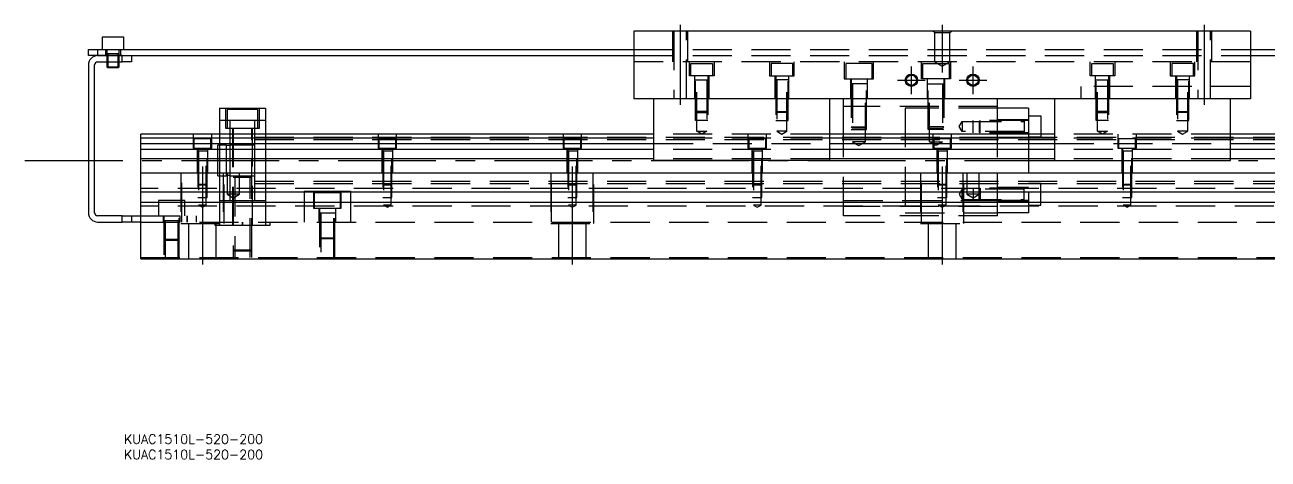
# Model space of a CAD drawing. Extents: x -21 to 723, y -312 to 112.
# Drawn here: x -20.6 to 382.7, y -312.2 to -171.2 of the extents above; entities that cross this region are included whole.
import ezdxf

# ---------------------------------------------------------------- set-up
doc = ezdxf.new("R2010")
doc.units = 0
doc.linetypes.add('CENTER', pattern=[50.8, 31.75, -6.35, 6.35, -6.35])
doc.linetypes.add('DASHED', pattern=[19.05, 12.7, -6.35])
doc.layers.get('0').update_dxf_attribs({"linetype": 'CONTINUOUS'})
doc.layers.add('CENTER', color=1, linetype='CENTER')
doc.styles.get("Standard").update_dxf_attribs({"font": 'txt.shx', "height": 3, "bigfont": 'bigfont.shx'})

# ---------------------------------------------------------------- blocks, each defined once
blk = doc.blocks.new('*U2')
at = {"color": 7, "linetype": 'CONTINUOUS'}
blk.add_text('KUAC1510L-520-200', height=3, dxfattribs=at).set_placement((11.53, -312.17))
blk = doc.blocks.new('*U3')
at = {"color": 7, "linetype": 'CONTINUOUS'}
blk.add_text('KUAC1510L-520-200', height=3, dxfattribs=at).set_placement((11.53, -307.18))

msp = doc.modelspace()

# ---------------------------------------------------------------- linework, layer by layer
at = {"color": 7, "linetype": 'CONTINUOUS'}
for p, q in [((177, -173.2), (177, -195.2)), ((377, -173.2), (177, -173.2)), ((377, -173.2), (377, -195.2)), ((11.5, -175.2), (4.5, -175.2)), ((4.5, -175.2), (4.5, -179.2)), ((11.5, -179.2), (11.5, -175.2)), ((0, -181.2), (0, -179.2)), ((0, -179.2), (3, -179.2)), ((3, -181.2), (0, -181.2)), ((3, -179.2), (3, -181.2)), ((3, -179.2), (177, -179.2)), ((3, -181.2), (11, -181.2)), ((11, -181.2), (3, -181.2)), ((11, -181.2), (177, -181.2)), ((11, -183.2), (11, -181.2)), ((14, -181.2), (14, -183.2)), ((377, -179.2), (551, -179.2)), ((377, -181.2), (543, -181.2)), ((0, -184.2), (0, -232.2)), ((2, -232.2), (2, -184.2)), ((3, -183.2), (11, -183.2)), ((6, -183.2), (6, -184.85)), ((6, -184.85), (10, -184.85)), ((6, -184.85), (6.35, -185.2)), ((6.35, -183.2), (6.35, -185.2)), ((9.65, -185.2), (6.35, -185.2)), ((9.65, -185.2), (9.65, -183.2)), ((9.65, -185.2), (10, -184.85)), ((10, -184.85), (10, -183.2)), ((14, -183.2), (11, -183.2)), ((377, -195.2), (177, -195.2)), ((183.5, -215.2), (183.5, -195.2)), ((240.5, -215.2), (240.5, -195.2)), ((245, -206.7), (245, -195.2)), ((295, -206.7), (295, -195.2)), ((313.5, -215.2), (313.5, -195.2)), ((370.5, -215.2), (370.5, -195.2)), ((42.5, -198.2), (57.5, -198.2)), ((42.5, -198.2), (42.5, -206.7)), ((57.5, -198.2), (57.5, -206.7)), ((305, -198.2), (295, -198.2)), ((302.35, -198.2), (302, -198.2)), ((305, -198.2), (305, -206.7)), ((305, -200.7), (309, -200.7)), ((309, -200.7), (309, -206.7)), ((183.5, -206.7), (17, -206.7)), ((17, -247.2), (17, -206.7)), ((183.5, -207.952272), (17, -207.952272)), ((17, -209.72668), (183.5, -209.72668)), ((313.5, -206.7), (240.5, -206.7)), ((313.5, -207.952272), (240.5, -207.952272)), ((240.5, -209.72668), (313.5, -209.72668)), ((537, -206.7), (370.5, -206.7)), ((537, -207.952272), (370.5, -207.952272)), ((370.5, -209.72668), (537, -209.72668)), ((183.5, -211.623076), (17, -211.623076)), ((313.5, -211.623076), (240.5, -211.623076)), ((537, -211.623076), (370.5, -211.623076)), ((183.5, -214.677372), (17, -214.677372)), ((240.5, -215.2), (183.5, -215.2)), ((313.5, -214.677372), (240.5, -214.677372)), ((313.5, -215.2), (370.5, -215.2)), ((537, -214.677372), (370.5, -214.677372)), ((17, -219.2), (537, -219.2)), ((53.000006, -220.7), (46.999994, -220.7)), ((53.000006, -220.7), (46.999994, -220.7)), ((537, -225.5), (17, -225.5)), ((537, -228.9), (17, -228.9)), ((11, -233.2), (3, -233.2)), ((11, -235.2), (11, -233.2)), ((11, -233.2), (14, -233.2)), ((14, -233.2), (14, -235.2)), ((14, -233.2), (17, -233.2)), ((3, -235.2), (11, -235.2)), ((14, -235.2), (11, -235.2)), ((17, -235.2), (14, -235.2)), ((17, -247.2), (537, -247.2))]:
    msp.add_line(p, q, dxfattribs=at)
at = {"color": 3, "linetype": 'DASHED'}
for p, q in [((189.500006, -173.2), (189.500006, -183.2)), ((189.9, -173.2), (189.9, -195.2)), ((194.1, -195.2), (194.1, -173.2)), ((194.499994, -183.2), (194.499994, -173.2)), ((274.5, -173.7), (274, -173.2)), ((279.5, -173.7), (280, -173.2)), ((359.500006, -173.2), (359.500006, -183.2)), ((359.9, -173.2), (359.9, -195.2)), ((364.1, -195.2), (364.1, -173.2)), ((364.499994, -183.2), (364.499994, -173.2)), ((274.5, -173.7), (274.5, -183.2)), ((274.5, -173.7), (279.5, -173.7)), ((279.5, -183.2), (279.5, -173.7)), ((5.5, -179.2), (5.5, -181.2)), ((6, -179.2), (6, -183.2)), ((10, -180.6), (6, -180.6)), ((6.35, -180.6), (6.35, -183.2)), ((9.65, -183.2), (9.65, -180.6)), ((10, -183.2), (10, -179.2)), ((10.5, -181.2), (10.5, -179.2)), ((177, -179.2), (377, -179.2)), ((177, -181.2), (377, -181.2)), ((377, -183.2), (177, -183.2)), ((195, -187.7), (195, -183.2)), ((195.5, -183.7), (202.5, -183.7)), ((195.5, -187.7), (195.5, -183.7)), ((202.5, -183.7), (202.5, -187.7)), ((203, -183.2), (203, -187.7)), ((221, -183.2), (221, -187.7)), ((228.5, -183.7), (221.5, -183.7)), ((221.5, -183.7), (221.5, -187.7)), ((228.5, -187.7), (228.5, -183.7)), ((229, -187.7), (229, -183.2)), ((245.25, -183.2), (245.25, -188.7)), ((246.5, -183.7), (245.75, -183.7)), ((245.75, -183.7), (245.75, -188.7)), ((253.5, -183.7), (246.5, -183.7)), ((254.25, -183.7), (253.5, -183.7)), ((254.25, -188.7), (254.25, -183.7)), ((254.75, -188.7), (254.75, -183.2)), ((270.25, -188.7), (270.25, -183.2)), ((270.75, -183.7), (271.5, -183.7)), ((270.75, -188.7), (270.75, -183.7)), ((271.5, -183.7), (278.5, -183.7)), ((279.5, -183.2), (274.5, -183.2)), ((274.5, -183.2), (277, -184.643376)), ((277, -184.643376), (279.5, -183.2)), ((278.5, -183.7), (279.25, -183.7)), ((279.25, -183.7), (279.25, -188.7)), ((279.75, -183.2), (279.75, -188.7)), ((325, -187.7), (325, -183.2)), ((325.5, -183.7), (332.5, -183.7)), ((325.5, -187.7), (325.5, -183.7)), ((332.5, -183.7), (332.5, -187.7)), ((333, -183.2), (333, -187.7)), ((351, -183.2), (351, -187.7)), ((358.5, -183.7), (351.5, -183.7)), ((351.5, -183.7), (351.5, -187.7)), ((358.5, -187.7), (358.5, -183.7)), ((359, -187.7), (359, -183.2)), ((203, -187.7), (195, -187.7)), ((196.75, -195.2), (196.75, -187.7)), ((197.000006, -202.2), (196.999986, -187.7)), ((196.999994, -189.1), (201.000006, -189.1)), ((197.35, -205.7), (197.35, -189.1)), ((200.65, -189.1), (200.65, -205.7)), ((201.000014, -187.7), (200.999994, -202.2)), ((201.25, -187.7), (201.25, -195.2)), ((221, -187.7), (229, -187.7)), ((222.75, -187.7), (222.75, -195.2)), ((222.999986, -187.7), (223.000006, -202.2)), ((227.000006, -189.1), (222.999994, -189.1)), ((223.35, -189.1), (223.35, -205.7)), ((226.65, -205.7), (226.65, -189.1)), ((226.999994, -202.2), (227.000014, -187.7)), ((227.25, -195.2), (227.25, -187.7)), ((245.25, -188.7), (254.75, -188.7)), ((247.25, -188.7), (247.25, -195.2)), ((247.500006, -188.7), (247.500006, -205.2)), ((252.499994, -205.2), (252.499994, -188.7)), ((252.75, -195.2), (252.75, -188.7)), ((279.75, -188.7), (270.25, -188.7)), ((272.25, -195.2), (272.25, -188.7)), ((272.500006, -205.2), (272.500006, -188.7)), ((277.499994, -188.7), (277.499994, -205.2)), ((277.75, -188.7), (277.75, -195.2)), ((333, -187.7), (325, -187.7)), ((326.75, -195.2), (326.75, -187.7)), ((327.000006, -202.2), (326.999986, -187.7)), ((326.999994, -189.1), (331.000006, -189.1)), ((327.35, -205.7), (327.35, -189.1)), ((330.65, -189.1), (330.65, -205.7)), ((331.000014, -187.7), (330.999994, -202.2)), ((331.25, -187.7), (331.25, -195.2)), ((351, -187.7), (359, -187.7)), ((352.75, -187.7), (352.75, -195.2)), ((352.999986, -187.7), (353.000006, -202.2)), ((357.000006, -189.1), (352.999994, -189.1)), ((353.35, -189.1), (353.35, -205.7)), ((356.65, -205.7), (356.65, -189.1)), ((356.999994, -202.2), (357.000014, -187.7)), ((357.25, -195.2), (357.25, -187.7)), ((252.500006, -190.3), (247.499994, -190.3)), ((247.9, -190.3), (247.9, -209.2)), ((252.1, -209.2), (252.1, -190.3)), ((272.499994, -190.3), (277.500006, -190.3)), ((272.9, -209.2), (272.9, -190.3)), ((277.1, -190.3), (277.1, -209.2)), ((322, -191.2), (322, -195.2)), ((377, -191.2), (322, -191.2)), ((44.5, -198.2), (44.5, -204.7)), ((55, -198.7), (45, -198.7)), ((45, -198.7), (45, -204.7)), ((55, -204.7), (55, -198.7)), ((55.5, -204.7), (55.5, -198.2)), ((201, -199.35), (197, -199.35)), ((197.35, -199.7), (197, -199.35)), ((197.35, -199.7), (200.65, -199.7)), ((201, -199.35), (200.65, -199.7)), ((223, -199.35), (227, -199.35)), ((223, -199.35), (223.35, -199.7)), ((226.65, -199.7), (223.35, -199.7)), ((226.65, -199.7), (227, -199.35)), ((295, -197.7), (245, -197.7)), ((295, -198.2), (265, -198.2)), ((265, -198.2), (265, -232.2)), ((295, -232.2), (295, -198.2)), ((331, -199.35), (327, -199.35)), ((327.35, -199.7), (327, -199.35)), ((327.35, -199.7), (330.65, -199.7)), ((331, -199.35), (330.65, -199.7)), ((353, -199.35), (357, -199.35)), ((353, -199.35), (353.35, -199.7)), ((356.65, -199.7), (353.35, -199.7)), ((356.65, -199.7), (357, -199.35)), ((46, -202.2), (42.5, -202.2)), ((44.5, -204.7), (55.5, -204.7)), ((46, -204.7), (46, -202.2)), ((54, -202.2), (46, -202.2)), ((46, -206.7), (46, -204.7)), ((46.75, -204.7), (46.75, -236.2)), ((46.999939, -204.7), (47.000006, -246.7)), ((52.999994, -246.7), (53.000061, -204.7)), ((53.25, -236.2), (53.25, -204.7)), ((54, -204.7), (54, -202.2)), ((57.5, -202.2), (54, -202.2)), ((54, -206.7), (54, -204.7)), ((200.999994, -202.2), (197.000006, -202.2)), ((197.35, -205.7), (200.65, -205.7)), ((199, -206.652628), (197.35, -205.7)), ((200.65, -205.7), (199, -206.652628)), ((223.000006, -202.2), (226.999994, -202.2)), ((226.65, -205.7), (223.35, -205.7)), ((223.35, -205.7), (225, -206.652628)), ((225, -206.652628), (226.65, -205.7)), ((247.5, -204.3), (252.5, -204.3)), ((247.5, -204.3), (247.9, -204.7)), ((247.500006, -205.2), (252.499994, -205.2)), ((252.1, -204.7), (247.9, -204.7)), ((252.1, -204.7), (252.5, -204.3)), ((277.5, -204.3), (272.5, -204.3)), ((272.9, -204.7), (272.5, -204.3)), ((277.499994, -205.2), (272.500006, -205.2)), ((272.9, -204.7), (277.1, -204.7)), ((277.5, -204.3), (277.1, -204.7)), ((282.547372, -204.2), (283.5, -202.55)), ((283.5, -205.85), (282.547372, -204.2)), ((283.5, -202.55), (283.5, -205.85)), ((283.5, -202.55), (303.6, -202.55)), ((305, -202.199975), (287, -202.200006)), ((287, -206.199994), (287, -202.200006)), ((289, -202.55), (289.35, -202.2)), ((289, -202.55), (289, -204.9)), ((289, -204.9), (289, -205.85)), ((289.35, -204.9), (289.35, -202.2)), ((289.35, -206.2), (289.35, -204.9)), ((295, -201.95), (305, -201.95)), ((303.6, -202.199994), (303.6, -206.200006)), ((330.999994, -202.2), (327.000006, -202.2)), ((327.35, -205.7), (330.65, -205.7)), ((329, -206.652628), (327.35, -205.7)), ((330.65, -205.7), (329, -206.652628)), ((353.000006, -202.2), (356.999994, -202.2)), ((356.65, -205.7), (353.35, -205.7)), ((353.35, -205.7), (355, -206.652628)), ((355, -206.652628), (356.65, -205.7)), ((34, -206.7), (34, -211.2)), ((39.75, -208.2), (34.25, -208.2)), ((34.25, -208.2), (34.25, -211.2)), ((39.75, -211.2), (39.75, -208.2)), ((40, -211.2), (40, -206.7)), ((42.5, -206.7), (42.5, -219.2)), ((46, -215.2), (46, -206.7)), ((54, -215.2), (54, -206.7)), ((54, -207.699332), (487.005, -207.699332)), ((54, -208.449332), (487, -208.449332)), ((57.5, -206.7), (57.5, -219.2)), ((94, -206.7), (94, -211.2)), ((99.75, -208.2), (94.25, -208.2)), ((94.25, -208.2), (94.25, -211.2)), ((99.75, -211.2), (99.75, -208.2)), ((100, -211.2), (100, -206.7)), ((154, -206.7), (154, -211.2)), ((159.75, -208.2), (154.25, -208.2)), ((154.25, -208.2), (154.25, -211.2)), ((159.75, -211.2), (159.75, -208.2)), ((160, -211.2), (160, -206.7)), ((240.5, -206.7), (183.5, -206.7)), ((240.5, -207.952272), (183.5, -207.952272)), ((183.5, -209.72668), (240.5, -209.72668)), ((214, -206.7), (214, -211.2)), ((219.75, -208.2), (214.25, -208.2)), ((214.25, -208.2), (214.25, -211.2)), ((219.75, -211.2), (219.75, -208.2)), ((220, -211.2), (220, -206.7)), ((245, -233.2), (245, -206.7)), ((252.1, -209.2), (247.9, -209.2)), ((247.9, -209.2), (250, -210.412436)), ((250, -210.412436), (252.1, -209.2)), ((272.9, -209.2), (277.1, -209.2)), ((275, -210.412436), (272.9, -209.2)), ((274, -206.7), (274, -211.2)), ((279.75, -208.2), (274.25, -208.2)), ((274.25, -208.2), (274.25, -211.2)), ((277.1, -209.2), (275, -210.412436)), ((279.75, -211.2), (279.75, -208.2)), ((280, -211.2), (280, -206.7)), ((303.6, -205.85), (283.5, -205.85)), ((305, -206.200025), (287, -206.199994)), ((289.35, -206.2), (289, -205.85)), ((305, -206.45), (295, -206.45)), ((295, -233.2), (295, -206.7)), ((295, -207.700006), (313.5, -207.700006)), ((305, -206.7), (305, -232.2)), ((305, -207.7), (309, -207.7)), ((309, -207.7), (305, -207.7)), ((309, -206.7), (309, -207.7)), ((370.5, -206.7), (313.5, -206.7)), ((370.5, -207.952272), (313.5, -207.952272)), ((313.5, -209.72668), (370.5, -209.72668)), ((334, -206.7), (334, -211.2)), ((339.75, -208.2), (334.25, -208.2)), ((334.25, -208.2), (334.25, -211.2)), ((339.75, -211.2), (339.75, -208.2)), ((340, -211.2), (340, -206.7)), ((34, -211.2), (40, -211.2)), ((35.25, -211.2), (35.25, -219.2)), ((38.500006, -212.2), (35.499994, -212.2)), ((35.500006, -211.2), (35.500006, -227.2)), ((35.75, -212.2), (35.75, -229.7)), ((38.25, -229.7), (38.25, -212.2)), ((38.499994, -227.2), (38.499994, -211.2)), ((38.75, -219.2), (38.75, -211.2)), ((42, -215.2), (42, -210.2)), ((42.5, -210.2), (42, -210.2)), ((44.85, -210.2), (42.5, -210.2)), ((44.85, -215.2), (44.85, -210.2)), ((46, -210.4), (44.85, -210.4)), ((47, -210.2), (46, -210.2)), ((53, -210.2), (47, -210.2)), ((54, -210.2), (53, -210.2)), ((94, -211.2), (100, -211.2)), ((95.25, -211.2), (95.25, -219.2)), ((98.500006, -212.2), (95.499994, -212.2)), ((95.500006, -211.2), (95.500006, -227.2)), ((95.75, -212.2), (95.75, -229.7)), ((98.25, -229.7), (98.25, -212.2)), ((98.499994, -227.2), (98.499994, -211.2)), ((98.75, -219.2), (98.75, -211.2)), ((154, -211.2), (160, -211.2)), ((155.25, -211.2), (155.25, -219.2)), ((158.500006, -212.2), (155.499994, -212.2)), ((155.500006, -211.2), (155.500006, -227.2)), ((155.75, -212.2), (155.75, -229.7)), ((158.25, -229.7), (158.25, -212.2)), ((158.499994, -227.2), (158.499994, -211.2)), ((158.75, -219.2), (158.75, -211.2)), ((240.5, -211.623076), (183.5, -211.623076)), ((214, -211.2), (220, -211.2)), ((215.25, -211.2), (215.25, -219.2)), ((218.500006, -212.2), (215.499994, -212.2)), ((215.500006, -211.2), (215.500006, -227.2)), ((215.75, -212.2), (215.75, -229.7)), ((218.25, -229.7), (218.25, -212.2)), ((218.499994, -227.2), (218.499994, -211.2)), ((218.75, -219.2), (218.75, -211.2)), ((274, -211.2), (280, -211.2)), ((275.25, -211.2), (275.25, -219.2)), ((278.500006, -212.2), (275.499994, -212.2)), ((275.500006, -211.2), (275.500006, -227.2)), ((275.75, -212.2), (275.75, -229.7)), ((278.25, -229.7), (278.25, -212.2)), ((278.499994, -227.2), (278.499994, -211.2)), ((278.75, -219.2), (278.75, -211.2)), ((370.5, -211.623076), (313.5, -211.623076)), ((334, -211.2), (340, -211.2)), ((335.25, -211.2), (335.25, -219.2)), ((338.500006, -212.2), (335.499994, -212.2)), ((335.500006, -211.2), (335.500006, -227.2)), ((335.75, -212.2), (335.75, -229.7)), ((338.25, -229.7), (338.25, -212.2)), ((338.499994, -227.2), (338.499994, -211.2)), ((338.75, -219.2), (338.75, -211.2)), ((42, -219.2), (42, -215.2)), ((44.85, -219.2), (44.85, -215.2)), ((46, -219.2), (46, -215.2)), ((54, -219.2), (54, -215.2)), ((240.5, -214.677372), (183.5, -214.677372)), ((370.5, -214.677372), (313.5, -214.677372)), ((30, -219.2), (30, -235.7)), ((30.291796, -235.2), (30.291796, -219.2)), ((42, -220.2), (42, -219.2)), ((42, -220.2), (42.5, -220.2)), ((42.5, -219.2), (42.5, -225.5)), ((42.5, -220.2), (44.85, -220.2)), ((43.708204, -219.2), (43.708204, -235.2)), ((44, -235.7), (44, -219.2)), ((44.85, -220.2), (44.85, -219.2)), ((44.85, -220), (46, -220)), ((45, -219.2), (45, -226.2)), ((46, -225.5), (46, -219.2)), ((46, -220.2), (47, -220.2)), ((47, -220.2), (53, -220.2)), ((47.5, -220.7), (47.5, -246.7)), ((49, -226.2), (49, -219.2)), ((52.5, -246.7), (52.5, -220.7)), ((53, -220.2), (54, -220.2)), ((54, -225.5), (54, -219.2)), ((57.5, -219.2), (57.5, -225.5)), ((150, -219.2), (150, -235.7)), ((150.291796, -235.2), (150.291796, -219.2)), ((163.708204, -219.2), (163.708204, -235.2)), ((164, -235.7), (164, -219.2)), ((270, -219.2), (270, -235.7)), ((270.291796, -235.2), (270.291796, -219.2)), ((283.708204, -219.2), (283.708204, -235.2)), ((284, -235.7), (284, -219.2)), ((285, -219.2), (285, -226.2)), ((289, -226.2), (289, -219.2)), ((537, -224.35), (17, -224.35)), ((35.5, -222.95), (38.5, -222.95)), ((35.5, -222.95), (35.75, -223.2)), ((38.25, -223.2), (35.75, -223.2)), ((38.25, -223.2), (38.5, -222.95)), ((42.5, -225.5), (42.5, -228.9)), ((46, -228.2), (46, -225.5)), ((54, -221.95), (487, -221.95)), ((54, -222.7), (487.005, -222.7)), ((54, -228.2), (54, -225.5)), ((57.5, -225.5), (57.5, -228.9)), ((70, -225.2), (70, -225.5)), ((70, -225.2), (73.708204, -225.2)), ((70, -225.5), (70, -228.9)), ((73, -225.2), (73, -230.7)), ((73.708204, -225.7), (73.25, -225.7)), ((73.25, -225.7), (73.25, -228.9)), ((73.708204, -225.2), (85, -225.2)), ((81.75, -225.7), (73.708204, -225.7)), ((81.75, -228.9), (81.75, -225.7)), ((82, -230.7), (82, -225.2)), ((85, -225.2), (85, -225.5)), ((85, -225.5), (85, -228.9)), ((95.5, -222.95), (98.5, -222.95)), ((95.5, -222.95), (95.75, -223.2)), ((98.25, -223.2), (95.75, -223.2)), ((98.25, -223.2), (98.5, -222.95)), ((155.5, -222.95), (158.5, -222.95)), ((155.5, -222.95), (155.75, -223.2)), ((158.25, -223.2), (155.75, -223.2)), ((158.25, -223.2), (158.5, -222.95)), ((215.5, -222.95), (218.5, -222.95)), ((215.5, -222.95), (215.75, -223.2)), ((218.25, -223.2), (215.75, -223.2)), ((218.25, -223.2), (218.5, -222.95)), ((275.5, -222.95), (278.5, -222.95)), ((275.5, -222.95), (275.75, -223.2)), ((278.25, -223.2), (275.75, -223.2)), ((278.25, -223.2), (278.5, -222.95)), ((283.5, -224.55), (282.547372, -226.2)), ((283.5, -227.85), (283.5, -224.55)), ((303.6, -224.55), (283.5, -224.55)), ((305, -224.199975), (287, -224.200006)), ((287, -224.200006), (287, -228.199994)), ((289.35, -224.2), (289, -224.55)), ((289, -225.5), (289, -224.55)), ((289, -227.85), (289, -225.5)), ((289.35, -224.2), (289.35, -225.5)), ((289.35, -225.5), (289.35, -228.2)), ((305, -223.95), (295, -223.95)), ((303.6, -228.200006), (303.6, -224.199994)), ((309, -222.7), (305, -222.7)), ((309, -229.7), (309, -222.7)), ((335.5, -222.95), (338.5, -222.95)), ((335.5, -222.95), (335.75, -223.2)), ((338.25, -223.2), (335.75, -223.2)), ((338.25, -223.2), (338.5, -222.95)), ((31.25, -228.2), (22.75, -228.2)), ((22.75, -228.2), (22.75, -228.9)), ((22.75, -228.9), (22.75, -233.2)), ((31.25, -228.9), (31.25, -228.2)), ((31.25, -233.2), (31.25, -228.9)), ((35.500006, -227.2), (38.499994, -227.2)), ((38.25, -229.7), (35.75, -229.7)), ((35.75, -229.7), (37, -230.421688)), ((37, -230.421688), (38.25, -229.7)), ((42.5, -228.2), (46, -228.2)), ((42.5, -228.9), (42.5, -236.2)), ((49, -226.2), (45, -226.2)), ((45, -226.2), (47, -227.3547)), ((46, -228.2), (47, -228.2)), ((47, -227.3547), (49, -226.2)), ((47, -228.2), (47.5, -228.2)), ((47.5, -228.2), (52.5, -228.2)), ((52.5, -228.2), (53, -228.2)), ((53, -228.2), (54, -228.2)), ((54, -228.2), (57.5, -228.2)), ((57.5, -228.9), (57.5, -236.2)), ((70, -228.9), (70, -235.2)), ((73.25, -228.9), (73.25, -230.7)), ((81.75, -230.7), (81.75, -228.9)), ((85, -228.9), (85, -235.2)), ((95.500006, -227.2), (98.499994, -227.2)), ((98.25, -229.7), (95.75, -229.7)), ((95.75, -229.7), (97, -230.421688)), ((97, -230.421688), (98.25, -229.7)), ((155.500006, -227.2), (158.499994, -227.2)), ((158.25, -229.7), (155.75, -229.7)), ((155.75, -229.7), (157, -230.421688)), ((157, -230.421688), (158.25, -229.7)), ((215.500006, -227.2), (218.499994, -227.2)), ((218.25, -229.7), (215.75, -229.7)), ((215.75, -229.7), (217, -230.421688)), ((217, -230.421688), (218.25, -229.7)), ((245, -228.2), (295, -228.2)), ((275.500006, -227.2), (278.499994, -227.2)), ((278.25, -229.7), (275.75, -229.7)), ((275.75, -229.7), (277, -230.421688)), ((277, -230.421688), (278.25, -229.7)), ((282.547372, -226.2), (283.5, -227.85)), ((283.5, -227.85), (303.6, -227.85)), ((289, -226.2), (285, -226.2)), ((285, -226.2), (287, -227.3547)), ((287, -227.3547), (289, -226.2)), ((305, -228.200025), (287, -228.199994)), ((289, -227.85), (289.35, -228.2)), ((295, -228.45), (305, -228.45)), ((305, -229.7), (309, -229.7)), ((335.500006, -227.2), (338.499994, -227.2)), ((338.25, -229.7), (335.75, -229.7)), ((335.75, -229.7), (337, -230.421688)), ((337, -230.421688), (338.25, -229.7)), ((537, -230.05), (17, -230.05)), ((17, -233.2), (35, -233.2)), ((24.25, -233.2), (24.25, -235.2)), ((24.5, -233.2), (24.5, -246.7)), ((29.5, -246.7), (29.5, -233.2)), ((29.75, -235.2), (29.75, -233.2)), ((32, -235.2), (32, -233.2)), ((32, -233.2), (32, -235.2)), ((35, -233.2), (35, -235.2)), ((73, -230.7), (82, -230.7)), ((74.75, -230.7), (74.75, -235.2)), ((80.000006, -232.3), (74.999994, -232.3)), ((75.000006, -230.7), (75.000006, -246.7)), ((75.4, -232.3), (75.4, -246.7)), ((79.6, -246.7), (79.6, -232.3)), ((79.999994, -246.7), (79.999994, -230.7)), ((80.25, -235.2), (80.25, -230.7)), ((295, -230.208332), (245, -230.208332)), ((295, -233.2), (245, -233.2)), ((265, -232.2), (295, -232.2)), ((305, -232.2), (295, -232.2)), ((17, -235.2), (537, -235.2)), ((29.5, -234.8), (24.5, -234.8)), ((24.9, -234.8), (24.9, -246.7)), ((29.1, -246.7), (29.1, -234.8)), ((30, -235.7), (44, -235.7)), ((32.5, -235.7), (32.5, -247.2)), ((41, -235.2), (41, -236.2)), ((41, -236.2), (50, -236.2)), ((41.5, -247.2), (41.5, -235.7)), ((50, -235.2), (50, -236.2)), ((50, -236.2), (50, -235.2)), ((50, -236.2), (59, -236.2)), ((59, -236.2), (59, -235.2)), ((150, -235.7), (164, -235.7)), ((152.5, -235.7), (152.5, -247.2)), ((161.5, -247.2), (161.5, -235.7)), ((270, -235.7), (284, -235.7)), ((272.5, -235.7), (272.5, -247.2)), ((281.5, -247.2), (281.5, -235.7)), ((24.5, -240.8), (29.5, -240.8)), ((24.5, -240.8), (24.9, -241.2)), ((29.1, -241.2), (24.9, -241.2)), ((29.1, -241.2), (29.5, -240.8)), ((75, -240.3), (80, -240.3)), ((75, -240.3), (75.4, -240.7)), ((79.6, -240.7), (75.4, -240.7)), ((79.6, -240.7), (80, -240.3)), ((47, -244.2), (53, -244.2)), ((47, -244.2), (47.5, -244.7)), ((52.5, -244.7), (47.5, -244.7)), ((52.5, -244.7), (53, -244.2)), ((17, -246.7), (537, -246.7)), ((24.500006, -247.2), (24.500006, -246.7)), ((24.9, -246.7), (24.9, -247.2)), ((29.1, -247.2), (29.1, -246.7)), ((29.499994, -246.7), (29.499994, -247.2))]:
    msp.add_line(p, q, dxfattribs=at)
at = {"color": 3, "linetype": 'CONTINUOUS'}
for centre in [(267, -189.2), (287, -189.2)]:
    msp.add_circle(centre, 2, dxfattribs=at)
at = {"color": 7, "linetype": 'CONTINUOUS'}
for centre in [(267, -189.2), (287, -189.2)]:
    msp.add_circle(centre, 1.65, dxfattribs=at)
for centre, radius, start, end in [((3, -184.2), 3, 90, 180), ((3, -184.2), 1, 90, 180), ((3, -232.2), 3, 180, 270), ((3, -232.2), 1, 180, 270)]:
    msp.add_arc(centre, radius, start, end, dxfattribs=at)
at = {"layer": 'CENTER', "color": 1, "linetype": 'CENTER'}
for p, q in [((192, -171.2), (192, -197.2)), ((277, -171.2), (277, -186.643376)), ((362, -171.2), (362, -197.2)), ((267, -193.7), (267, -184.7)), ((287, -193.7), (287, -184.7)), ((262.5, -189.2), (271.5, -189.2)), ((282.5, -189.2), (291.5, -189.2)), ((-20.607194, -215.2), (587.569477, -215.2)), ((37, -217.2), (37, -249.2)), ((157, -217.2), (157, -249.2)), ((277, -217.2), (277, -249.2))]:
    msp.add_line(p, q, dxfattribs=at)

# ---------------------------------------------------------------- block references
at = {"color": 7, "linetype": 'CONTINUOUS'}
for name in ['*U3', '*U2']:
    msp.add_blockref(name, (0, 0), dxfattribs=at)

doc.saveas('drawing.dxf')
